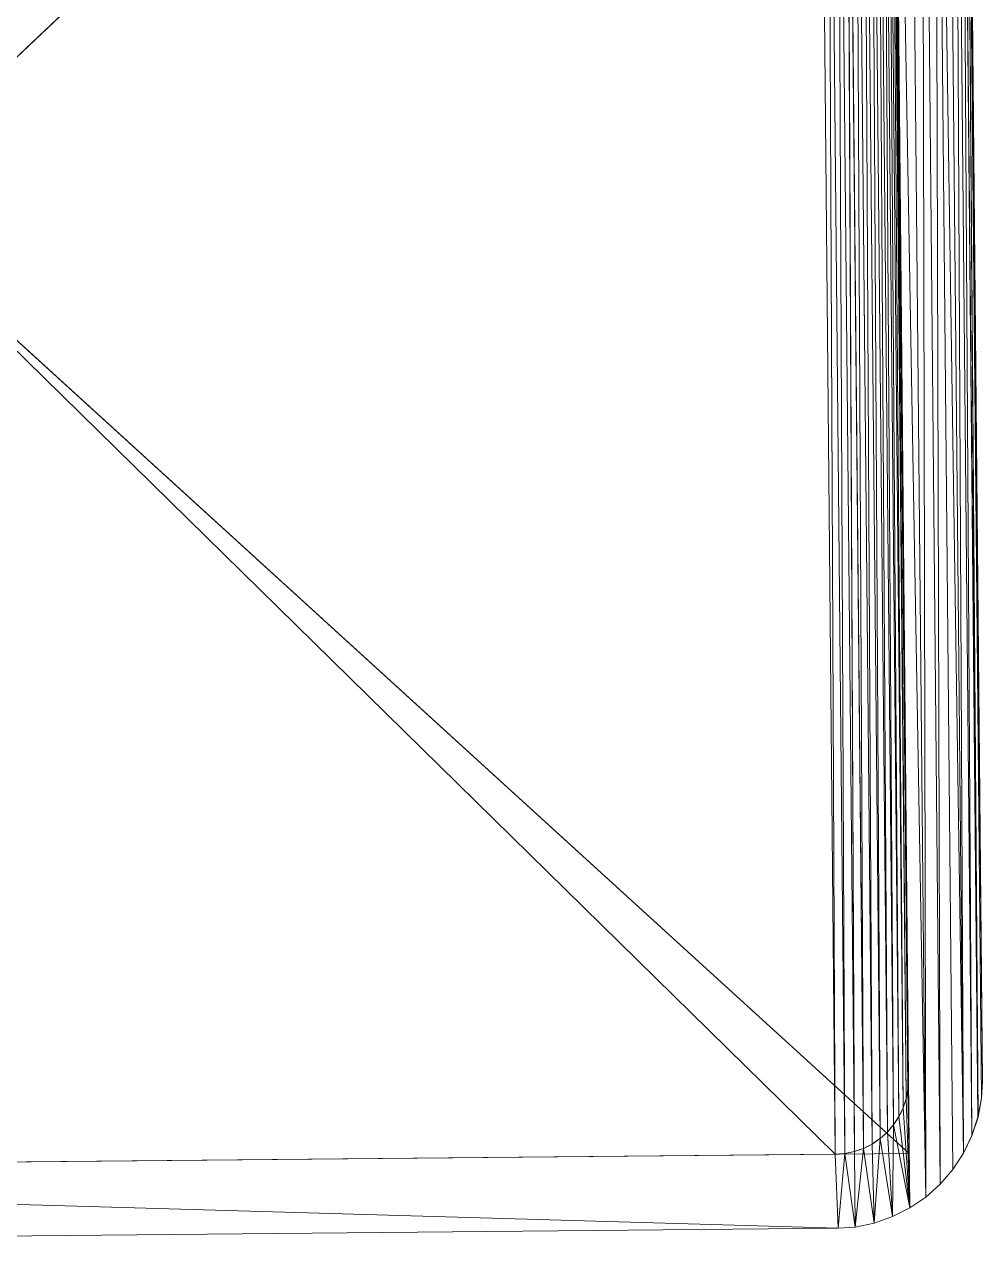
# Model space of a CAD drawing. Header units: millimetres. Extents: x -284281 to 1648660, y -821378 to -151356.
# Drawn here: x -258382 to -258226.6, y -271398.3 to -271200.2 of the extents above; entities that cross this region are included whole.
import ezdxf

# ---------------------------------------------------------------- set-up
doc = ezdxf.new("R2010")
doc.units = ezdxf.units.MM
doc.header["$MEASUREMENT"] = 0

# ---------------------------------------------------------------- blocks, each defined once
blk = doc.blocks.new('Forme_66_1')
at = {"color": 7, "linetype": 'Continuous', "lineweight": 20, "flags": 128}
for points in [[(167887.87, -271071.26), (167554.85, -271386.43)], [(167887.87, -271071.26), (167890.83, -271383.25)], [(167890.83, -271383.25), (167887.87, -271071.26)], [(167554.85, -271386.43), (167890.83, -271383.25)], [(167554.85, -271386.43), (167890.83, -271383.25)]]:
    blk.add_lwpolyline(points, dxfattribs=at)
blk = doc.blocks.new('Forme_67_1')
at = {"color": 7, "linetype": 'Continuous', "lineweight": 20, "flags": 128}
for points in [[(167887.87, -271071.26), (167890.83, -271383.25)], [(167890.83, -271383.25), (167551.89, -271074.44)], [(167890.83, -271383.25), (167554.85, -271386.43)]]:
    blk.add_lwpolyline(points, dxfattribs=at)
blk = doc.blocks.new('Forme_69_1')
at = {"color": 212, "linetype": 'Continuous', "lineweight": 5, "true_color": 0xcb00cc, "flags": 128}
blk.add_lwpolyline([(167702.04, -271385.04), (167878.83, -271383.36), (167879.51, -271383.31), (167880.39, -271383.25), (167881.06, -271383.11), (167881.94, -271382.92), (167882.57, -271382.7), (167883.41, -271382.41), (167884.02, -271382.1), (167884.82, -271381.7), (167885.37, -271381.31), (167886.1, -271380.81), (167886.61, -271380.36), (167887.28, -271379.77), (167887.86, -271379.09), (167888.3, -271378.58), (167888.79, -271377.83), (167889.17, -271377.26), (167889.55, -271376.46), (167889.85, -271375.85), (167890.13, -271375.01), (167890.34, -271374.36), (167890.5, -271373.49), (167890.62, -271372.82), (167890.68, -271371.93), (167890.72, -271371.25), (167889.17, -271208.06), (167887.99, -271083.26)], dxfattribs=at)
at = {"color": 7, "linetype": 'Continuous', "lineweight": 20, "flags": 128}
for points in [[(167887.99, -271083.26), (167890.62, -271372.82), (167890.34, -271374.36), (167889.85, -271375.85), (167889.17, -271377.26), (167888.3, -271378.58), (167887.28, -271379.77), (167886.1, -271380.81), (167884.82, -271381.7), (167883.41, -271382.41), (167881.94, -271382.92), (167880.39, -271383.25), (167878.83, -271383.36), (167566.85, -271386.32)], [(167878.83, -271383.36), (167875.88, -271071.38)], [(167880.39, -271383.25), (167877.44, -271071.47)], [(167878.83, -271383.36), (167877.44, -271071.47)], [(167881.94, -271382.92), (167878.99, -271071.75)], [(167880.39, -271383.25), (167878.99, -271071.75)], [(167883.41, -271382.41), (167880.47, -271072.24)], [(167881.94, -271382.92), (167880.47, -271072.24)], [(167884.82, -271381.7), (167881.89, -271072.93)], [(167883.41, -271382.41), (167881.89, -271072.93)], [(167886.1, -271380.81), (167883.19, -271073.79)], [(167884.82, -271381.7), (167883.19, -271073.79)], [(167878.83, -271383.36), (167563.89, -271074.33)], [(167887.28, -271379.77), (167884.39, -271074.81)], [(167886.1, -271380.81), (167884.39, -271074.81)], [(167888.3, -271378.58), (167885.44, -271075.98)], [(167887.28, -271379.77), (167885.44, -271075.98)], [(167889.17, -271377.26), (167886.32, -271077.28)], [(167888.3, -271378.58), (167886.32, -271077.28)], [(167889.85, -271375.85), (167887.03, -271078.67)], [(167889.17, -271377.26), (167887.03, -271078.67)], [(167890.34, -271374.36), (167887.55, -271080.16)], [(167889.85, -271375.85), (167887.55, -271080.16)], [(167890.62, -271372.82), (167887.87, -271081.7)], [(167890.34, -271374.36), (167887.87, -271081.7)], [(167887.99, -271083.26), (167890.72, -271371.25), (167890.62, -271372.82)]]:
    blk.add_lwpolyline(points, dxfattribs=at)
blk = doc.blocks.new('Forme_70_1')
at = {"color": 7, "linetype": 'Continuous', "lineweight": 20, "flags": 128}
for points in [[(167899.78, -271080.02), (167899.98, -271082.75), (167902.72, -271371.53), (167902.57, -271374.27), (167901.98, -271377.36), (167900.99, -271380.34), (167899.64, -271383.18), (167897.91, -271385.81), (167895.86, -271388.19), (167893.53, -271390.29), (167890.93, -271392.06), (167888.12, -271393.47), (167885.15, -271394.51), (167882.08, -271395.15), (167879.33, -271395.36), (167566.56, -271398.32)], [(167563.38, -271062.34), (167876.15, -271059.37), (167878.9, -271059.53), (167881.98, -271060.11), (167884.97, -271061.09), (167887.8, -271062.45), (167890.44, -271064.18), (167892.81, -271066.22), (167894.91, -271068.57), (167896.68, -271071.17), (167898.09, -271073.97), (167899.14, -271076.94), (167899.78, -271080.02), (167902.72, -271371.53)], [(167890.93, -271392.06), (167890.72, -271371.25), (167887.99, -271083.26), (167887.87, -271081.7), (167887.55, -271080.16), (167887.8, -271062.45)], [(167893.53, -271390.29), (167887.8, -271062.45)], [(167893.53, -271390.29), (167890.44, -271064.18)], [(167566.85, -271386.32), (167878.83, -271383.36), (167880.39, -271383.25), (167881.94, -271382.92), (167883.41, -271382.41), (167884.82, -271381.7), (167886.1, -271380.81), (167887.28, -271379.77), (167888.3, -271378.58), (167889.17, -271377.26), (167889.85, -271375.85), (167890.34, -271374.36), (167890.62, -271372.82)], [(167895.86, -271388.19), (167892.81, -271066.22)], [(167893.53, -271390.29), (167892.81, -271066.22)], [(167899.64, -271383.18), (167894.91, -271068.57)], [(167897.91, -271385.81), (167894.91, -271068.57)], [(167895.86, -271388.19), (167894.91, -271068.57)], [(167899.64, -271383.18), (167896.68, -271071.17)], [(167900.99, -271380.34), (167898.09, -271073.97)], [(167899.64, -271383.18), (167898.09, -271073.97)], [(167901.98, -271377.36), (167899.14, -271076.94)], [(167900.99, -271380.34), (167899.14, -271076.94)], [(167902.57, -271374.27), (167899.78, -271080.02)], [(167901.98, -271377.36), (167899.78, -271080.02)], [(167890.93, -271392.06), (167890.62, -271372.82), (167890.72, -271371.25)], [(167890.93, -271392.06), (167890.34, -271374.36)], [(167890.93, -271392.06), (167889.17, -271377.26)], [(167890.93, -271392.06), (167889.85, -271375.85)], [(167888.12, -271393.47), (167888.3, -271378.58)], [(167890.93, -271392.06), (167888.3, -271378.58)], [(167885.15, -271394.51), (167886.1, -271380.81)], [(167888.12, -271393.47), (167886.1, -271380.81)], [(167888.12, -271393.47), (167887.28, -271379.77)], [(167879.33, -271395.36), (167880.39, -271383.25)], [(167882.08, -271395.15), (167880.39, -271383.25)], [(167882.08, -271395.15), (167881.94, -271382.92)], [(167882.08, -271395.15), (167883.41, -271382.41)], [(167885.15, -271394.51), (167883.41, -271382.41)], [(167885.15, -271394.51), (167884.82, -271381.7)], [(167879.33, -271395.36), (167878.83, -271383.36)], [(167879.33, -271395.36), (167566.85, -271386.32)]]:
    blk.add_lwpolyline(points, dxfattribs=at)

msp = doc.modelspace()

# ---------------------------------------------------------------- linework, layer by layer
at = {"color": 7, "linetype": 'Continuous', "lineweight": 20, "flags": 128}
for points in [[(-258565.952, -271062.33555), (-258253.18596, -271059.37241), (-258250.43638, -271059.52637), (-258247.34672, -271060.10913), (-258244.36131, -271061.08889), (-258241.52824, -271062.45411), (-258238.89576, -271064.18125), (-258236.52431, -271066.22288), (-258234.42601, -271068.5671), (-258232.64931, -271071.16639), (-258231.24265, -271073.97319), (-258230.19451, -271076.93939), (-258229.55332, -271080.01746), (-258226.61152, -271371.53068)], [(-258238.40561, -271392.05533), (-258238.61474, -271371.24838), (-258241.34312, -271083.26129), (-258241.46589, -271081.70239), (-258241.78054, -271080.1573), (-258241.52824, -271062.45411)], [(-258235.80621, -271390.29062), (-258241.52824, -271062.45411)], [(-258235.80621, -271390.29062), (-258238.89576, -271064.18125)], [(-258233.47399, -271388.19244), (-258236.52431, -271066.22288)], [(-258235.80621, -271390.29062), (-258236.52431, -271066.22288)], [(-258229.69334, -271383.17639), (-258234.42601, -271068.5671)], [(-258231.42047, -271385.80887), (-258234.42601, -271068.5671)], [(-258233.47399, -271388.19244), (-258234.42601, -271068.5671)], [(-258241.4568, -271071.26183), (-258574.48606, -271386.43095)], [(-258250.50052, -271383.36152), (-258253.45626, -271071.37551)], [(-258248.9415, -271383.25075), (-258251.89531, -271071.46873)], [(-258250.50052, -271383.36152), (-258251.89531, -271071.46873)], [(-258247.39652, -271382.92409), (-258250.34454, -271071.75405)], [(-258248.9415, -271383.25075), (-258250.34454, -271071.75405)], [(-258241.4568, -271071.26183), (-258238.50106, -271383.24784)], [(-258238.50106, -271383.24784), (-258241.4568, -271071.26183)], [(-258241.4568, -271071.26183), (-258238.50106, -271383.24784)], [(-258229.69334, -271383.17639), (-258232.64931, -271071.16639)], [(-258245.92536, -271382.40613), (-258248.86383, -271072.24405)], [(-258247.39652, -271382.92409), (-258248.86383, -271072.24405)], [(-258244.51602, -271381.69675), (-258247.4413, -271072.9266)], [(-258245.92536, -271382.40613), (-258247.4413, -271072.9266)], [(-258243.22838, -271380.80851), (-258246.13706, -271073.79028)], [(-258244.51602, -271381.69675), (-258246.13706, -271073.79028)], [(-258228.34011, -271380.34345), (-258231.24265, -271073.97319)], [(-258229.69334, -271383.17639), (-258231.24265, -271073.97319)], [(-258238.50106, -271383.24784), (-258577.4418, -271074.44494)], [(-258250.50052, -271383.36152), (-258565.44234, -271074.33126)], [(-258242.05021, -271379.7653), (-258244.93933, -271074.81098)], [(-258243.22838, -271380.80851), (-258244.93933, -271074.81098)], [(-258241.02939, -271378.57958), (-258243.89624, -271075.97715)], [(-258242.05021, -271379.7653), (-258243.89624, -271075.97715)], [(-258240.16583, -271377.26334), (-258243.00789, -271077.2768)], [(-258241.02939, -271378.57958), (-258243.00789, -271077.2768)], [(-258227.34835, -271377.35792), (-258230.19451, -271076.93939)], [(-258228.34011, -271380.34345), (-258230.19451, -271076.93939)], [(-258229.55332, -271080.01746), (-258229.34741, -271082.75163), (-258226.61152, -271371.53068), (-258226.76559, -271374.26826), (-258227.34835, -271377.35792), (-258228.34011, -271380.34345), (-258229.69334, -271383.17639), (-258231.42047, -271385.80887), (-258233.47399, -271388.19244), (-258235.80621, -271390.29062), (-258238.40561, -271392.05533), (-258241.2123, -271393.47398), (-258244.17862, -271394.51013), (-258247.25668, -271395.15132), (-258250.00285, -271395.35734), (-258562.76889, -271398.32048)], [(-258239.48316, -271375.85281), (-258242.29862, -271078.67414)], [(-258240.16583, -271377.26334), (-258242.29862, -271078.67414)], [(-258226.76559, -271374.26826), (-258229.55332, -271080.01746)], [(-258227.34835, -271377.35792), (-258229.55332, -271080.01746)], [(-258238.99328, -271374.3601), (-258241.78054, -271080.1573)], [(-258239.48316, -271375.85281), (-258241.78054, -271080.1573)], [(-258238.70784, -271372.82133), (-258241.46589, -271081.70239)], [(-258238.99328, -271374.3601), (-258241.46589, -271081.70239)], [(-258241.34312, -271083.26129), (-258238.70784, -271372.82133), (-258238.99328, -271374.3601), (-258239.48316, -271375.85281), (-258240.16583, -271377.26334), (-258241.02939, -271378.57958), (-258242.05021, -271379.7653), (-258243.22838, -271380.80851), (-258244.51602, -271381.69675), (-258245.92536, -271382.40613), (-258247.39652, -271382.92409), (-258248.9415, -271383.25075), (-258250.50052, -271383.36152), (-258562.48659, -271386.31727)], [(-258241.34312, -271083.26129), (-258238.61474, -271371.24838), (-258238.70784, -271372.82133)], [(-258238.40561, -271392.05533), (-258238.70784, -271372.82133), (-258238.61474, -271371.24838)], [(-258562.48659, -271386.31727), (-258250.50052, -271383.36152), (-258248.9415, -271383.25075), (-258247.39652, -271382.92409), (-258245.92536, -271382.40613), (-258244.51602, -271381.69675), (-258243.22838, -271380.80851), (-258242.05021, -271379.7653), (-258241.02939, -271378.57958), (-258240.16583, -271377.26334), (-258239.48316, -271375.85281), (-258238.99328, -271374.3601), (-258238.70784, -271372.82133)], [(-258238.40561, -271392.05533), (-258238.99328, -271374.3601)], [(-258238.40561, -271392.05533), (-258240.16583, -271377.26334)], [(-258238.40561, -271392.05533), (-258239.48316, -271375.85281)], [(-258241.2123, -271393.47398), (-258241.02939, -271378.57958)], [(-258238.40561, -271392.05533), (-258241.02939, -271378.57958)], [(-258244.17862, -271394.51013), (-258243.22838, -271380.80851)], [(-258241.2123, -271393.47398), (-258243.22838, -271380.80851)], [(-258241.2123, -271393.47398), (-258242.05021, -271379.7653)], [(-258574.48606, -271386.43095), (-258238.50106, -271383.24784)], [(-258574.48606, -271386.43095), (-258238.50106, -271383.24784)], [(-258238.50106, -271383.24784), (-258574.48606, -271386.43095)], [(-258250.00285, -271395.35734), (-258248.9415, -271383.25075)], [(-258247.25668, -271395.15132), (-258248.9415, -271383.25075)], [(-258247.25668, -271395.15132), (-258247.39652, -271382.92409)], [(-258247.25668, -271395.15132), (-258245.92536, -271382.40613)], [(-258244.17862, -271394.51013), (-258245.92536, -271382.40613)], [(-258244.17862, -271394.51013), (-258244.51602, -271381.69675)], [(-258250.00285, -271395.35734), (-258250.50052, -271383.36152)], [(-258250.00285, -271395.35734), (-258562.48659, -271386.31727)]]:
    msp.add_lwpolyline(points, dxfattribs=at)
at = {"color": 212, "linetype": 'Continuous', "lineweight": 5, "true_color": 0xcb00cc, "flags": 128}
msp.add_lwpolyline([(-258427.29275, -271385.03644), (-258250.50052, -271383.36152), (-258249.82495, -271383.31352), (-258248.9415, -271383.25075), (-258248.27201, -271383.1092), (-258247.39652, -271382.92409), (-258246.75902, -271382.69965), (-258245.92536, -271382.40613), (-258245.31465, -271382.09873), (-258244.51602, -271381.69675), (-258243.95804, -271381.31185), (-258243.22838, -271380.80851), (-258242.71784, -271380.35646), (-258242.05021, -271379.7653), (-258241.47175, -271379.09339), (-258241.02939, -271378.57958), (-258240.54004, -271377.83371), (-258240.16583, -271377.26334), (-258239.77898, -271376.46404), (-258239.48316, -271375.85281), (-258239.20556, -271375.00694), (-258238.99328, -271374.3601), (-258238.83153, -271373.48813), (-258238.70784, -271372.82133), (-258238.65508, -271371.92999), (-258238.61474, -271371.24838), (-258240.16082, -271208.05558), (-258241.34312, -271083.26129)], dxfattribs=at)

# ---------------------------------------------------------------- block references
at = {"linetype": 'Continuous', "lineweight": 0}
for name in ['Forme_70_1', 'Forme_66_1', 'Forme_67_1', 'Forme_69_1']:
    msp.add_blockref(name, (-426129.3317, 0), dxfattribs=at)

doc.saveas('drawing.dxf')
